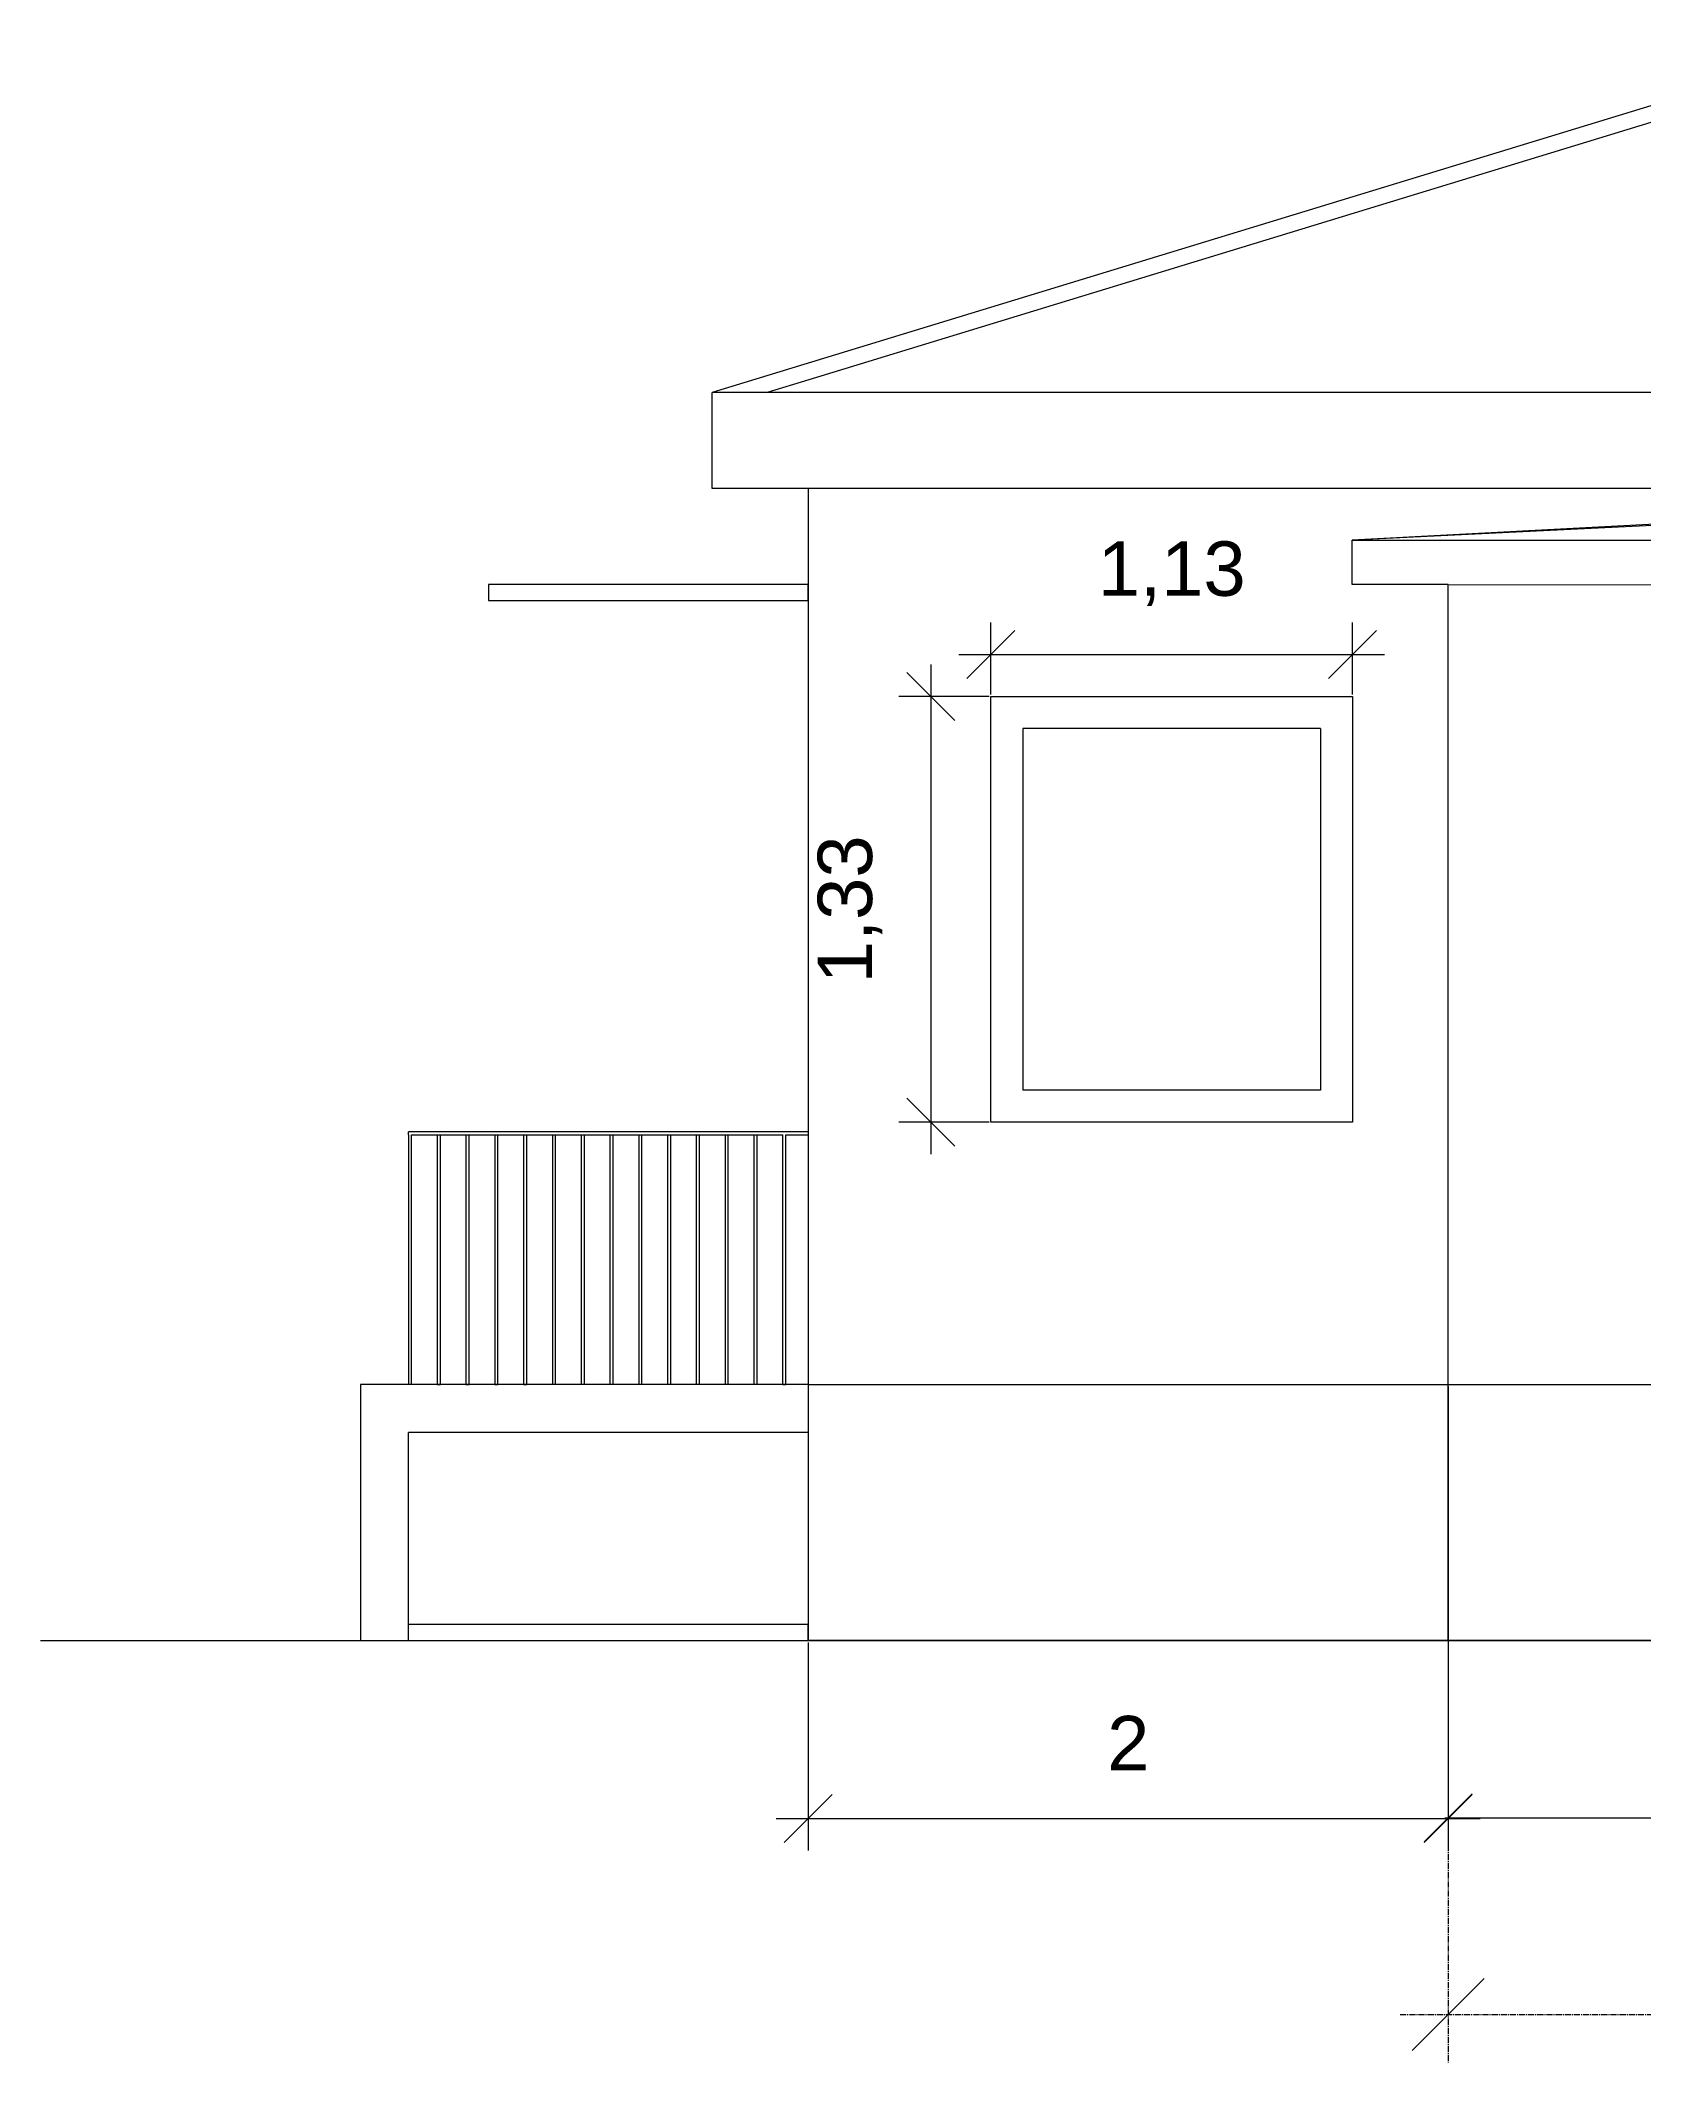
# Model space of a CAD drawing. Header units: millimetres. Extents: x -60009 to 113281, y -58228 to 411188.
# Drawn here: x -33513 to -28503, y 56998 to 63316 of the extents above; entities that cross this region are included whole.
import ezdxf

# ---------------------------------------------------------------- set-up
doc = ezdxf.new("R2010")
doc.units = ezdxf.units.MM
for name, pattern in [('ACAD_ISO02W100', [15, 12, -3]), ('ACAD_ISO04W100', [30, 24, -3, 0, -3]), ('CENTER2', [28.575, 19.05, -3.175, 3.175, -3.175])]:
    doc.linetypes.add(name, pattern=pattern)
doc.layers.get('0').update_dxf_attribs({"color": 1})
for name, color, linetype in [('Fönster', 1, 'Continuous'), ('Förtydligande', 8, 'CENTER2'), ('Grundritningar', 1, 'Continuous'), ('Mått', 4, 'Continuous')]:
    doc.layers.add(name, color=color, linetype=linetype)
doc.styles.get("Standard").update_dxf_attribs({"font": 'Arial.ttf', "height": 170})
doc.dimstyles.new('Egen dimension', dxfattribs={"dimscale": 10, "dimtxt": 2.5, "dimasz": 15, "dimexe": 10, "dimexo": 0.625, "dimgap": 15, "dimtad": 1, "dimlfac": 0.001, "dimtxsty": 'Standard', "dimblk": 'OBLIQUE', "dimblk1": 'OBLIQUE', "dimblk2": 'OBLIQUE', "dimcen": 20, "dimdle": 10, "dimadec": 0, "dimazin": 0, "dimtfac": 1, "dimtmove": 0, "dimatfit": 3, "dimldrblk": 'OPEN90', "dimfxl": 1, "dimarcsym": 0})

# ---------------------------------------------------------------- blocks, each defined once
blk = doc.blocks.new('_Oblique')
at = {"color": 0, "linetype": 'ByBlock', "lineweight": -2}
blk.add_line((-0.5, -0.5), (0.5, 0.5), dxfattribs=at)
blk = doc.blocks.new('*D123')
at = {"layer": 'Defpoints', "color": 0, "transparency": 16777216}
for p in [(-29113.3, 58315.9), (-19833.3, 58315.9), (-19833.3, 57147.5)]:
    blk.add_point(p, dxfattribs=at)
at = {"layer": 'Förtydligande', "color": 0, "lineweight": -2, "transparency": 16777216}
for p, q in [((-29113.3, 58306.5), (-29113.3, 56997.5)), ((-19833.3, 58306.5), (-19833.3, 56997.5)), ((-29263.3, 57147.5), (-19683.3, 57147.5))]:
    blk.add_line(p, q, dxfattribs=at)
at = {"layer": 'Förtydligande', "color": 0, "lineweight": -2, "transparency": 16777216, "xscale": 225, "yscale": 225, "zscale": 225, "rotation": 180}
blk.add_blockref('_Oblique', (-29113.3, 57147.5), dxfattribs=at)
at = {"layer": 'Förtydligande', "color": 0, "lineweight": -2, "transparency": 16777216, "xscale": 225, "yscale": 225, "zscale": 225}
blk.add_blockref('_Oblique', (-19833.3, 57147.5), dxfattribs=at)
at = {"layer": 'Förtydligande', "color": 0, "transparency": 16777216, "insert": (-24617.5, 57459.5), "char_height": 170, "attachment_point": 5}
blk.add_mtext('TILLBYGGNAD', dxfattribs=at)
blk = doc.blocks.new('_Open90')
at = {"color": 0, "linetype": 'ByBlock', "lineweight": -2}
for p, q in [((-0.5, 0.5), (0, 0)), ((0, 0), (-1, 0)), ((0, 0), (-0.5, -0.5))]:
    blk.add_line(p, q, dxfattribs=at)
blk = doc.blocks.new('*D131')
at = {"layer": 'Defpoints', "color": 0, "ltscale": 100, "transparency": 16777216}
for p in [(-31113.3, 58315.9), (-29113.3, 58315.9), (-29113.3, 57760.6)]:
    blk.add_point(p, dxfattribs=at)
at = {"layer": 'Mått', "color": 0, "lineweight": -2, "ltscale": 100, "transparency": 16777216}
for p, q in [((-31113.3, 58309.6), (-31113.3, 57660.6)), ((-29113.3, 58309.6), (-29113.3, 57660.6)), ((-31213.3, 57760.6), (-29013.3, 57760.6))]:
    blk.add_line(p, q, dxfattribs=at)
at = {"layer": 'Mått', "color": 0, "lineweight": -2, "ltscale": 100, "transparency": 16777216, "xscale": 150, "yscale": 150, "zscale": 150, "rotation": 180}
blk.add_blockref('_Oblique', (-31113.3, 57760.6), dxfattribs=at)
at = {"layer": 'Mått', "color": 0, "lineweight": -2, "ltscale": 100, "transparency": 16777216, "xscale": 150, "yscale": 150, "zscale": 150}
blk.add_blockref('_Oblique', (-29113.3, 57760.6), dxfattribs=at)
at = {"layer": 'Mått', "color": 0, "ltscale": 100, "transparency": 16777216, "insert": (-30113.3, 57995.6), "char_height": 170, "attachment_point": 5}
blk.add_mtext('2', dxfattribs=at)
blk = doc.blocks.new('*D143')
at = {"layer": 'Defpoints', "color": 0, "transparency": 16777216}
for p in [(-30542.3, 61265.9), (-30730.7, 59935.9), (-30542.3, 59935.9)]:
    blk.add_point(p, dxfattribs=at)
at = {"layer": 'Mått', "color": 0, "lineweight": -2, "transparency": 16777216}
for p, q in [((-30730.7, 61365.9), (-30730.7, 59835.9)), ((-30548.5, 61265.9), (-30830.7, 61265.9)), ((-30548.5, 59935.9), (-30830.7, 59935.9))]:
    blk.add_line(p, q, dxfattribs=at)
at = {"layer": 'Mått', "color": 0, "lineweight": -2, "transparency": 16777216, "xscale": 150, "yscale": 150, "zscale": 150}
for p, rotation in [((-30730.7, 61265.9), 90), ((-30730.7, 59935.9), 270)]:
    blk.add_blockref('_Oblique', p, dxfattribs=dict(at, rotation=rotation))
at = {"layer": 'Mått', "color": 0, "transparency": 16777216, "insert": (-30983.1, 60600.9), "char_height": 170, "attachment_point": 5, "rotation": 90}
blk.add_mtext('1,33', dxfattribs=at)
blk = doc.blocks.new('*D144')
at = {"layer": 'Defpoints', "color": 0, "transparency": 16777216}
for p in [(-29412.3, 61397.3), (-30542.3, 61265.9), (-29412.3, 61265.9)]:
    blk.add_point(p, dxfattribs=at)
at = {"layer": 'Mått', "color": 0, "lineweight": -2, "transparency": 16777216}
for p, q in [((-30542.3, 61272.1), (-30542.3, 61497.3)), ((-29412.3, 61272.1), (-29412.3, 61497.3)), ((-30642.3, 61397.3), (-29312.3, 61397.3))]:
    blk.add_line(p, q, dxfattribs=at)
at = {"layer": 'Mått', "color": 0, "lineweight": -2, "transparency": 16777216, "xscale": 150, "yscale": 150, "zscale": 150, "rotation": 180}
blk.add_blockref('_Oblique', (-30542.3, 61397.3), dxfattribs=at)
at = {"layer": 'Mått', "color": 0, "lineweight": -2, "transparency": 16777216, "xscale": 150, "yscale": 150, "zscale": 150}
blk.add_blockref('_Oblique', (-29412.3, 61397.3), dxfattribs=at)
at = {"layer": 'Mått', "color": 0, "transparency": 16777216, "insert": (-29977.3, 61649.7), "char_height": 170, "attachment_point": 5}
blk.add_mtext('1,13', dxfattribs=at)
blk = doc.blocks.new('*D146')
at = {"layer": 'Defpoints', "color": 0, "transparency": 16777216}
for p in [(-29113.3, 59115.9), (-19833.3, 59115.9), (-19833.3, 57762)]:
    blk.add_point(p, dxfattribs=at)
at = {"layer": 'Mått', "color": 0, "lineweight": -2, "transparency": 16777216}
for p, q in [((-29113.3, 59109.6), (-29113.3, 57662)), ((-19833.3, 59109.6), (-19833.3, 57662)), ((-29123.3, 57762), (-19823.3, 57762))]:
    blk.add_line(p, q, dxfattribs=at)
at = {"layer": 'Mått', "color": 0, "lineweight": -2, "transparency": 16777216, "xscale": 150, "yscale": 150, "zscale": 150, "rotation": 180}
blk.add_blockref('_Oblique', (-29113.3, 57762), dxfattribs=at)
at = {"layer": 'Mått', "color": 0, "lineweight": -2, "transparency": 16777216, "xscale": 150, "yscale": 150, "zscale": 150}
blk.add_blockref('_Oblique', (-19833.3, 57762), dxfattribs=at)
at = {"layer": 'Mått', "color": 0, "transparency": 16777216, "insert": (-24582.5, 58014.4), "char_height": 170, "attachment_point": 5}
blk.add_mtext('9,28', dxfattribs=at)

msp = doc.modelspace()

# ---------------------------------------------------------------- linework, layer by layer
at = {"layer": 'Fönster'}
for p, q in [((-30542.294, 59935.864), (-30542.294, 61265.864)), ((-30542.294, 61265.864), (-29412.294, 61265.864)), ((-29412.294, 61265.864), (-29412.294, 59935.864)), ((-30442.294, 61165.864), (-30442.294, 60035.864)), ((-29512.294, 61165.864), (-30442.294, 61165.864)), ((-29512.294, 61165.864), (-29512.294, 60035.864)), ((-29512.294, 60035.864), (-30442.294, 60035.864)), ((-29412.294, 59935.864), (-30542.294, 59935.864))]:
    msp.add_line(p, q, dxfattribs=at)
at = {"layer": 'Förtydligande', "linetype": 'ACAD_ISO04W100', "lineweight": -3, "ltscale": 0.1}
msp.add_line((-33513.294, 58315.864), (-16033.294, 58315.864), dxfattribs=at)
at = {"layer": 'Grundritningar'}
for p, q in [((-27813.294, 63315.864), (-31413.294, 62215.864)), ((-27798.59, 63268.075), (-31111.171, 62255.897)), ((-31413.294, 61915.864), (-31413.294, 62215.864)), ((-17533.294, 62215.864), (-31413.294, 62215.864)), ((-31113.294, 61915.864), (-31413.294, 61915.864)), ((-17833.294, 61915.864), (-31113.294, 61915.864)), ((-31113.294, 61915.864), (-31113.294, 59115.864)), ((-31113.294, 61915.864), (-31113.294, 61615.864)), ((-26973.29, 61884.148), (-29413.287, 61754.148)), ((-26973.29, 61874.148), (-29413.287, 61754.148)), ((-31113.294, 61615.864), (-32113.294, 61615.864)), ((-32113.294, 61615.864), (-32113.294, 61565.864)), ((-31113.294, 61565.864), (-31113.294, 61615.864)), ((-32113.294, 61565.864), (-31113.294, 61565.864)), ((-31113.294, 59905.864), (-32363.294, 59905.864)), ((-32363.294, 59895.864), (-32363.294, 59905.864)), ((-32363.294, 59895.864), (-32363.294, 59115.864)), ((-32353.294, 59895.864), (-31193.294, 59895.864)), ((-32353.294, 59115.864), (-32353.294, 59895.864)), ((-32273.294, 59895.864), (-32273.294, 59115.864)), ((-32263.294, 59115.864), (-32263.294, 59895.864)), ((-32183.294, 59895.864), (-32183.294, 59115.864)), ((-32173.294, 59115.864), (-32173.294, 59895.864)), ((-32173.294, 59895.864), (-32093.294, 59895.864)), ((-32093.294, 59895.864), (-32093.294, 59115.864)), ((-32083.294, 59115.864), (-32083.294, 59895.864)), ((-32083.294, 59895.864), (-32003.294, 59895.864)), ((-32003.294, 59895.864), (-32003.294, 59115.864)), ((-31993.294, 59115.864), (-31993.294, 59895.864)), ((-31993.294, 59895.864), (-31913.294, 59895.864)), ((-31913.294, 59895.864), (-31913.294, 59115.864)), ((-31903.294, 59115.864), (-31903.294, 59895.864)), ((-31903.294, 59895.864), (-31823.294, 59895.864)), ((-31823.294, 59895.864), (-31823.294, 59115.864)), ((-31813.294, 59115.864), (-31813.294, 59895.864)), ((-31813.294, 59895.864), (-31733.294, 59895.864)), ((-31733.294, 59895.864), (-31733.294, 59115.864)), ((-31723.294, 59115.864), (-31723.294, 59895.864)), ((-31723.294, 59895.864), (-31643.294, 59895.864)), ((-31643.294, 59895.864), (-31643.294, 59115.864)), ((-31633.294, 59115.864), (-31633.294, 59895.864)), ((-31633.294, 59895.864), (-31553.294, 59895.864)), ((-31553.294, 59895.864), (-31553.294, 59115.864)), ((-31543.294, 59115.864), (-31543.294, 59895.864)), ((-31543.294, 59895.864), (-31463.294, 59895.864)), ((-31463.294, 59895.864), (-31463.294, 59115.864)), ((-31453.294, 59115.864), (-31453.294, 59895.864)), ((-31453.294, 59895.864), (-31373.294, 59895.864)), ((-31373.294, 59895.864), (-31373.294, 59115.864)), ((-31363.294, 59115.864), (-31363.294, 59895.864)), ((-31363.294, 59895.864), (-31283.294, 59895.864)), ((-31283.294, 59895.864), (-31283.294, 59115.864)), ((-31273.294, 59115.864), (-31273.294, 59895.864)), ((-31193.294, 59115.864), (-31193.294, 59895.864)), ((-31183.294, 59115.864), (-31183.294, 59895.864)), ((-31183.294, 59895.864), (-31113.294, 59895.864)), ((-31113.294, 59115.864), (-32513.294, 59115.864)), ((-32513.294, 59115.864), (-32513.294, 58315.864)), ((-32273.294, 59115.864), (-32263.294, 59115.864)), ((-32183.294, 59115.864), (-32173.294, 59115.864)), ((-32093.294, 59115.864), (-32083.294, 59115.864)), ((-32003.294, 59115.864), (-31993.294, 59115.864)), ((-31193.294, 59115.864), (-31183.294, 59115.864)), ((-31193.294, 59115.864), (-31183.294, 59115.864)), ((-31113.294, 59115.864), (-31183.294, 59115.864)), ((-31113.294, 59115.864), (-31113.294, 58315.864)), ((-31113.294, 59115.864), (-31113.294, 58965.864)), ((-31113.294, 59115.864), (-30542.294, 59115.864)), ((-32363.294, 58315.864), (-32363.294, 58965.864)), ((-31113.294, 58965.864), (-32363.294, 58965.864)), ((-31113.294, 58365.864), (-32363.294, 58365.864)), ((-31113.294, 58315.864), (-31113.294, 58365.864)), ((-32513.294, 58315.864), (-32363.294, 58315.864)), ((-32363.294, 58315.864), (-31113.294, 58315.864)), ((-17833.294, 58315.864), (-31113.294, 58315.864))]:
    msp.add_line(p, q, dxfattribs=at)
at = {"layer": 'Grundritningar', "ltscale": 100}
for p, q in [((-31111.171, 62255.897), (-31242.189, 62215.864)), ((-29413.294, 61615.864), (-29413.294, 61754.148)), ((-29413.294, 61754.148), (-19833.294, 61754.148)), ((-29113.294, 58315.864), (-29113.294, 61615.864)), ((-29113.294, 61615.864), (-19833.294, 61604.148)), ((-31113.294, 59115.864), (-29113.294, 59115.864)), ((-29113.294, 59115.864), (-19833.294, 59115.864))]:
    msp.add_line(p, q, dxfattribs=at)
at = {"layer": 'Grundritningar', "linetype": 'ACAD_ISO02W100', "ltscale": 100}
msp.add_line((-29113.294, 61615.864), (-29413.294, 61615.864), dxfattribs=at)

# ---------------------------------------------------------------- dimensions: what is measured, and where the dimension line sits
at = {"layer": 'Förtydligande'}
dim = msp.add_linear_dim(base=(-19833.294, 57147.537), p1=(-29113.294, 58315.864), p2=(-19833.294, 58315.864), text='TILLBYGGNAD', dimstyle='Egen dimension', override={"dimscale": 15}, dxfattribs=at)
dim.commit()
dim.dimension.update_dxf_attribs({"geometry": '*D123', "text_midpoint": (-24617.451, 57147.537), "dimtype": 160})
at = {"layer": 'Mått'}
dim = msp.add_linear_dim(base=(-29412.294, 61397.273), p1=(-30542.294, 61265.864), p2=(-29412.294, 61265.864), dimstyle='Egen dimension', dxfattribs=at)
dim.commit()
dim.dimension.update_dxf_attribs({"geometry": '*D144', "text_midpoint": (-29977.294, 61649.667)})
dim = msp.add_linear_dim(base=(-30730.699, 59935.864), p1=(-30542.294, 61265.864), p2=(-30542.294, 59935.864), angle=90, dimstyle='Egen dimension', dxfattribs=at)
dim.commit()
dim.dimension.update_dxf_attribs({"geometry": '*D143', "text_midpoint": (-30983.093, 60600.864)})
dim = msp.add_linear_dim(base=(-19833.294, 57761.971), p1=(-29113.294, 59115.864), p2=(-19833.294, 59115.864), dimstyle='Egen dimension', override={"dimscale": 1, "dimtxt": 25, "dimasz": 150, "dimexe": 100, "dimexo": 6.25, "dimgap": 150, "dimcen": 200}, dxfattribs=at)
dim.commit()
dim.dimension.update_dxf_attribs({"geometry": '*D146', "text_midpoint": (-24582.498, 57761.971), "dimtype": 160})
at = {"layer": 'Mått', "ltscale": 100}
dim = msp.add_linear_dim(base=(-29113.294, 57760.594), p1=(-31113.294, 58315.864), p2=(-29113.294, 58315.864), dimstyle='Egen dimension', dxfattribs=at)
dim.commit()
dim.dimension.update_dxf_attribs({"geometry": '*D131', "text_midpoint": (-30113.294, 57760.594), "dimtype": 160})

doc.saveas('drawing.dxf')
